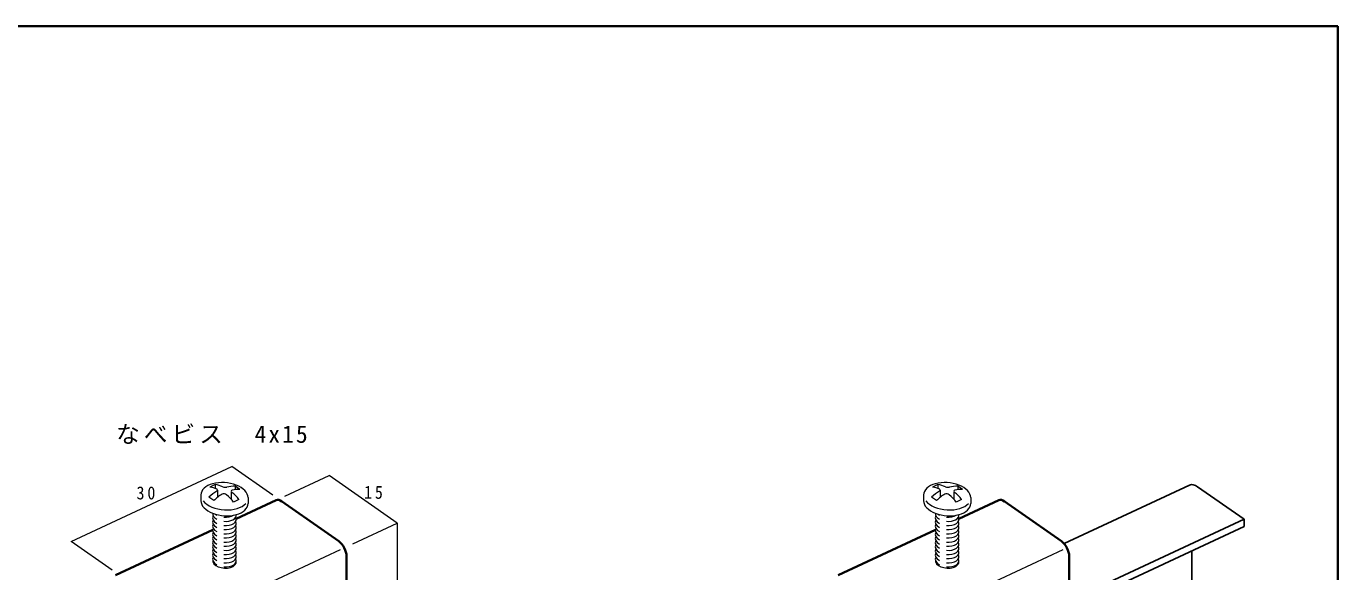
# Model space of a CAD drawing. Units: millimetres on the paper. Extents: x -195 to 195, y -138 to 138.
# Drawn here: x -27.1 to 194.8, y 45.3 to 137.5 of the extents above; entities that cross this region are included whole.
import ezdxf

# ---------------------------------------------------------------- set-up
doc = ezdxf.new("R2010")
doc.units = ezdxf.units.MM
for name, color, linetype, lineweight in [('0-2_本体', 7, 'Continuous', 35), ('0-3_野縁受け', 6, 'Continuous', 25), ('0-4_野縁受け2', 6, 'Continuous', 25), ('0-6_ﾋﾞｽ', 4, 'Continuous', 18), ('F-0', 4, 'Continuous', 18)]:
    doc.layers.add(name, color=color, linetype=linetype, lineweight=lineweight)
doc.layers.add('0-8_寸法線', color=7, linetype='Continuous')
doc.styles.add('ＭＳ ゴシック', font='')
doc.styles.get('ＭＳ ゴシック').set_extended_font_data('MS Gothic')

msp = doc.modelspace()

# ---------------------------------------------------------------- linework, layer by layer
at = {"layer": '0-2_本体'}
for p, q in [((8.439, 54.204), (15.215, 57.364)), ((25.784, 50.413), (16.118, 57.181)), ((130.668, 54.204), (137.444, 57.364)), ((148.012, 50.413), (138.346, 57.181)), ((-11.974, 44.685), (4.462, 52.35)), ((110.255, 44.685), (126.691, 52.35)), ((27.095, 47.895), (27.095, -40.505)), ((149.323, 47.895), (149.323, -11.102))]:
    msp.add_line(p, q, dxfattribs=at)
at = {"layer": '0-2_本体', "color": 4, "lineweight": 18}
for p, q in [((0.332, 37.015), (26.086, 49.025)), ((122.608, 37.038), (148.315, 49.025))]:
    msp.add_line(p, q, dxfattribs=at)
at = {"layer": '0-2_本体'}
for centre, start_param, end_param in [((16.118, 55.581), 5.485068, 6.2615669), ((138.346, 55.581), 5.485068, 6.2615669), ((25.784, 48.813), 3.9227511, 5.5020269), ((148.012, 48.813), 3.9227511, 5.5020269)]:
    msp.add_ellipse(centre, major_axis=(-0.923, 1.773), ratio=0.525, start_param=start_param, end_param=end_param, dxfattribs=at)
at = {"layer": '0-3_野縁受け', "color": 4, "lineweight": 18}
for p, q in [((-19.468, 50.382), (7.722, 63.06)), ((14.655, 58.206), (7.722, 63.06)), ((16.647, 58.031), (24.187, 61.547)), ((35.681, 53.499), (35.681, -36.501)), ((-12.535, 45.527), (-19.468, 50.382))]:
    msp.add_line(p, q, dxfattribs=at)
msp.add_lwpolyline([(28.141, 49.983), (35.681, 53.499), (24.187, 61.547)], dxfattribs=at)
at = {"layer": '0-4_野縁受け2'}
for p, q in [((148.453, 50.016), (169.696, 59.921)), ((171.045, 59.645), (178.909, 54.139)), ((178.909, 54.139), (149.323, 40.343)), ((178.909, 52.939), (178.909, 54.139)), ((149.323, 39.143), (178.909, 52.939)), ((170.062, 48.813), (170.062, 24.733))]:
    msp.add_line(p, q, dxfattribs=at)
msp.add_ellipse((171.045, 57.245), major_axis=(-1.384, 2.659), ratio=0.525, start_param=5.5020269, end_param=6.258272, dxfattribs=at)
at = {"layer": '0-6_ﾋﾞｽ'}
for p, q in [((4.901, 60.012), (3.994, 59.589)), ((4.901, 60.012), (4.901, 59.333)), ((127.129, 60.012), (126.223, 59.589)), ((127.129, 60.012), (127.129, 59.333)), ((2.46, 58.267), (2.46, 57.268)), ((4.64, 57.289), (3.825, 57.86)), ((5.26, 59.071), (5.26, 57.849)), ((7.61, 58.856), (7.61, 57.517)), ((9.047, 59.186), (8.256, 59.74)), ((8.256, 59.74), (8.256, 59.127)), ((10.44, 57.801), (10.44, 56.802)), ((124.689, 58.267), (124.689, 57.268)), ((126.869, 57.289), (126.053, 57.86)), ((127.488, 59.071), (127.488, 57.849)), ((129.839, 58.856), (129.839, 57.517)), ((131.275, 59.186), (130.484, 59.74)), ((130.484, 59.74), (130.484, 59.127)), ((132.668, 57.801), (132.668, 56.802)), ((8.906, 57.469), (7.999, 57.046)), ((131.134, 57.469), (130.228, 57.046))]:
    msp.add_line(p, q, dxfattribs=at)
for centre, radius, start, end in [((3.534, 53.435), 6.718, 66.85847, 78.26111), ((125.763, 53.435), 6.718, 66.85847, 78.26111), ((8.284, 53.51), 6.23, 119.99585, 135.70817), ((2.628, 53.012), 6.718, 67.56814, 78.26111), ((9.117, 52.957), 6.23, 119.27651, 135.93292), ((5.062, 59.071), 0.198, 302.88275, 49.37223), ((6.357, 57.841), 0.62, 45.57089, 117.55297), ((6.578, 60.734), 1.193, 250.18469, 283.94169), ((2.628, 53.012), 6.718, 36.90568, 51.69716), ((8.284, 53.51), 6.23, 90.25952, 103.15964), ((7.794, 58.856), 0.183, 101.42683, 246.26949), ((3.534, 53.435), 6.718, 36.90568, 51.45358), ((9.117, 52.957), 6.23, 90.64204, 102.60091), ((130.513, 53.51), 6.23, 119.99585, 135.70817), ((124.856, 53.012), 6.718, 67.56814, 78.26111), ((131.345, 52.957), 6.23, 119.27651, 135.93292), ((127.291, 59.071), 0.198, 302.88275, 49.37223), ((128.586, 57.841), 0.62, 45.57089, 117.55297), ((128.807, 60.734), 1.193, 250.18469, 283.94169), ((124.856, 53.012), 6.718, 36.90568, 51.69716), ((130.513, 53.51), 6.23, 90.25952, 103.15964), ((130.022, 58.856), 0.183, 101.42683, 246.26949), ((125.763, 53.435), 6.718, 36.90568, 51.45358), ((131.345, 52.957), 6.23, 90.64204, 102.60091)]:
    msp.add_arc(centre, radius, start, end, dxfattribs=at)
for centre, major_axis, start_param, end_param in [((6.45, 58.035), (-3.985, 0.349), 3.1913199, 6.3339853), ((128.678, 58.035), (-3.985, 0.349), 3.1913199, 6.3339853), ((6.45, 57.035), (-3.985, 0.349), 0.0497272, 3.1917901), ((6.45, 58.035), (-3.985, 0.349), 0.4987656, 2.7432219), ((128.678, 57.035), (-3.985, 0.349), 0.0497272, 3.1917901), ((128.678, 58.035), (-3.985, 0.349), 0.4987656, 2.7432219), ((6.45, 54.235), (-1.992, 0.174), 6.0250084, 7.1859985), ((6.45, 53.535), (-1.992, 0.174), 6.0250084, 7.1859985), ((6.45, 52.835), (-1.992, 0.174), 6.0250084, 7.1859985), ((6.45, 54.935), (-1.992, 0.174), 6.2460804, 7.1859985), ((6.45, 55.635), (-1.992, 0.174), 0.7292966, 0.9028132), ((6.45, 54.935), (-1.992, 0.174), 1.5626166, 3.2792247), ((6.45, 55.635), (-1.992, 0.174), 1.5626166, 2.5128233), ((6.45, 54.235), (-1.992, 0.174), 1.5626166, 3.5002967), ((6.45, 53.535), (-1.992, 0.174), 1.5626166, 3.5002967), ((128.678, 54.235), (-1.992, 0.174), 6.0250084, 7.1859985), ((128.678, 53.535), (-1.992, 0.174), 6.0250084, 7.1859985), ((128.678, 52.835), (-1.992, 0.174), 6.0250084, 7.1859985), ((128.678, 54.935), (-1.992, 0.174), 6.2460804, 7.1859985), ((128.678, 55.635), (-1.992, 0.174), 0.7292966, 0.9028132), ((128.678, 54.935), (-1.992, 0.174), 1.5626166, 3.2792247), ((128.678, 55.635), (-1.992, 0.174), 1.5626166, 2.5128233), ((128.678, 54.235), (-1.992, 0.174), 1.5626166, 3.5002967), ((128.678, 53.535), (-1.992, 0.174), 1.5626166, 3.5002967), ((6.45, 52.135), (-1.992, 0.174), 6.0250084, 7.1859985), ((6.45, 51.435), (-1.992, 0.174), 6.0250084, 7.1859985), ((6.45, 50.735), (-1.992, 0.174), 6.0250084, 7.1859985), ((6.45, 52.835), (-1.992, 0.174), 1.5626166, 3.5002967), ((6.45, 52.135), (-1.992, 0.174), 1.5626166, 3.5002967), ((6.45, 51.435), (-1.992, 0.174), 1.5626166, 3.5002967), ((128.678, 52.135), (-1.992, 0.174), 6.0250084, 7.1859985), ((128.678, 51.435), (-1.992, 0.174), 6.0250084, 7.1859985), ((128.678, 50.735), (-1.992, 0.174), 6.0250084, 7.1859985), ((128.678, 52.835), (-1.992, 0.174), 1.5626166, 3.5002967), ((128.678, 52.135), (-1.992, 0.174), 1.5626166, 3.5002967), ((128.678, 51.435), (-1.992, 0.174), 1.5626166, 3.5002967), ((6.45, 50.035), (-1.992, 0.174), 6.0250084, 7.1859985), ((6.45, 49.335), (-1.992, 0.174), 6.0250084, 7.1859985), ((6.45, 48.635), (-1.992, 0.174), 6.0250084, 7.1859985), ((6.45, 50.735), (-1.992, 0.174), 1.5626166, 3.5002967), ((6.45, 50.035), (-1.992, 0.174), 1.5626166, 3.5002967), ((6.45, 49.335), (-1.992, 0.174), 1.5626166, 3.5002967), ((6.45, 48.635), (-1.992, 0.174), 1.5626166, 3.5002967), ((128.678, 50.035), (-1.992, 0.174), 6.0250084, 7.1859985), ((128.678, 49.335), (-1.992, 0.174), 6.0250084, 7.1859985), ((128.678, 48.635), (-1.992, 0.174), 6.0250084, 7.1859985), ((128.678, 50.735), (-1.992, 0.174), 1.5626166, 3.5002967), ((128.678, 50.035), (-1.992, 0.174), 1.5626166, 3.5002967), ((128.678, 49.335), (-1.992, 0.174), 1.5626166, 3.5002967), ((128.678, 48.635), (-1.992, 0.174), 1.5626166, 3.5002967), ((6.45, 47.935), (-1.992, 0.174), 6.0250084, 7.1859985), ((6.45, 47.235), (-1.992, 0.174), 6.0250084, 7.1859985), ((6.45, 47.035), (-1.992, 0.174), 6.2466046, 9.5618859), ((6.45, 47.935), (-1.992, 0.174), 1.5626166, 3.5002967), ((6.45, 47.235), (-1.992, 0.174), 1.5626166, 3.5002967), ((128.678, 47.935), (-1.992, 0.174), 6.0250084, 7.1859985), ((128.678, 47.235), (-1.992, 0.174), 6.0250084, 7.1859985), ((128.678, 47.035), (-1.992, 0.174), 6.2466046, 9.5618859), ((128.678, 47.935), (-1.992, 0.174), 1.5626166, 3.5002967), ((128.678, 47.235), (-1.992, 0.174), 1.5626166, 3.5002967)]:
    msp.add_ellipse(centre, major_axis=major_axis, ratio=0.575, start_param=start_param, end_param=end_param, dxfattribs=at)
at = {"layer": 'F-0', "color": 7, "lineweight": 35}
for p in [(-194.75, 137.5), (194.75, -137.5)]:
    msp.add_line(p, (194.75, 137.5), dxfattribs=at)

# ---------------------------------------------------------------- texts
at = {"layer": '0-8_寸法線', "attachment_point": 7, "style": 'ＭＳ ゴシック'}
for s, insert, char_height in [('\\T1.17;なべビス\u30004x15', (-11.869, 66.863), 2.933), ('\\T1.36;\\W0.9;30', (-8.416, 57.463), 2.199), ('\\T1.36;\\W0.9;15', (30.061, 57.567), 2.199)]:
    msp.add_mtext(s, dxfattribs=dict(at, insert=insert, char_height=char_height))

doc.saveas('drawing.dxf')
